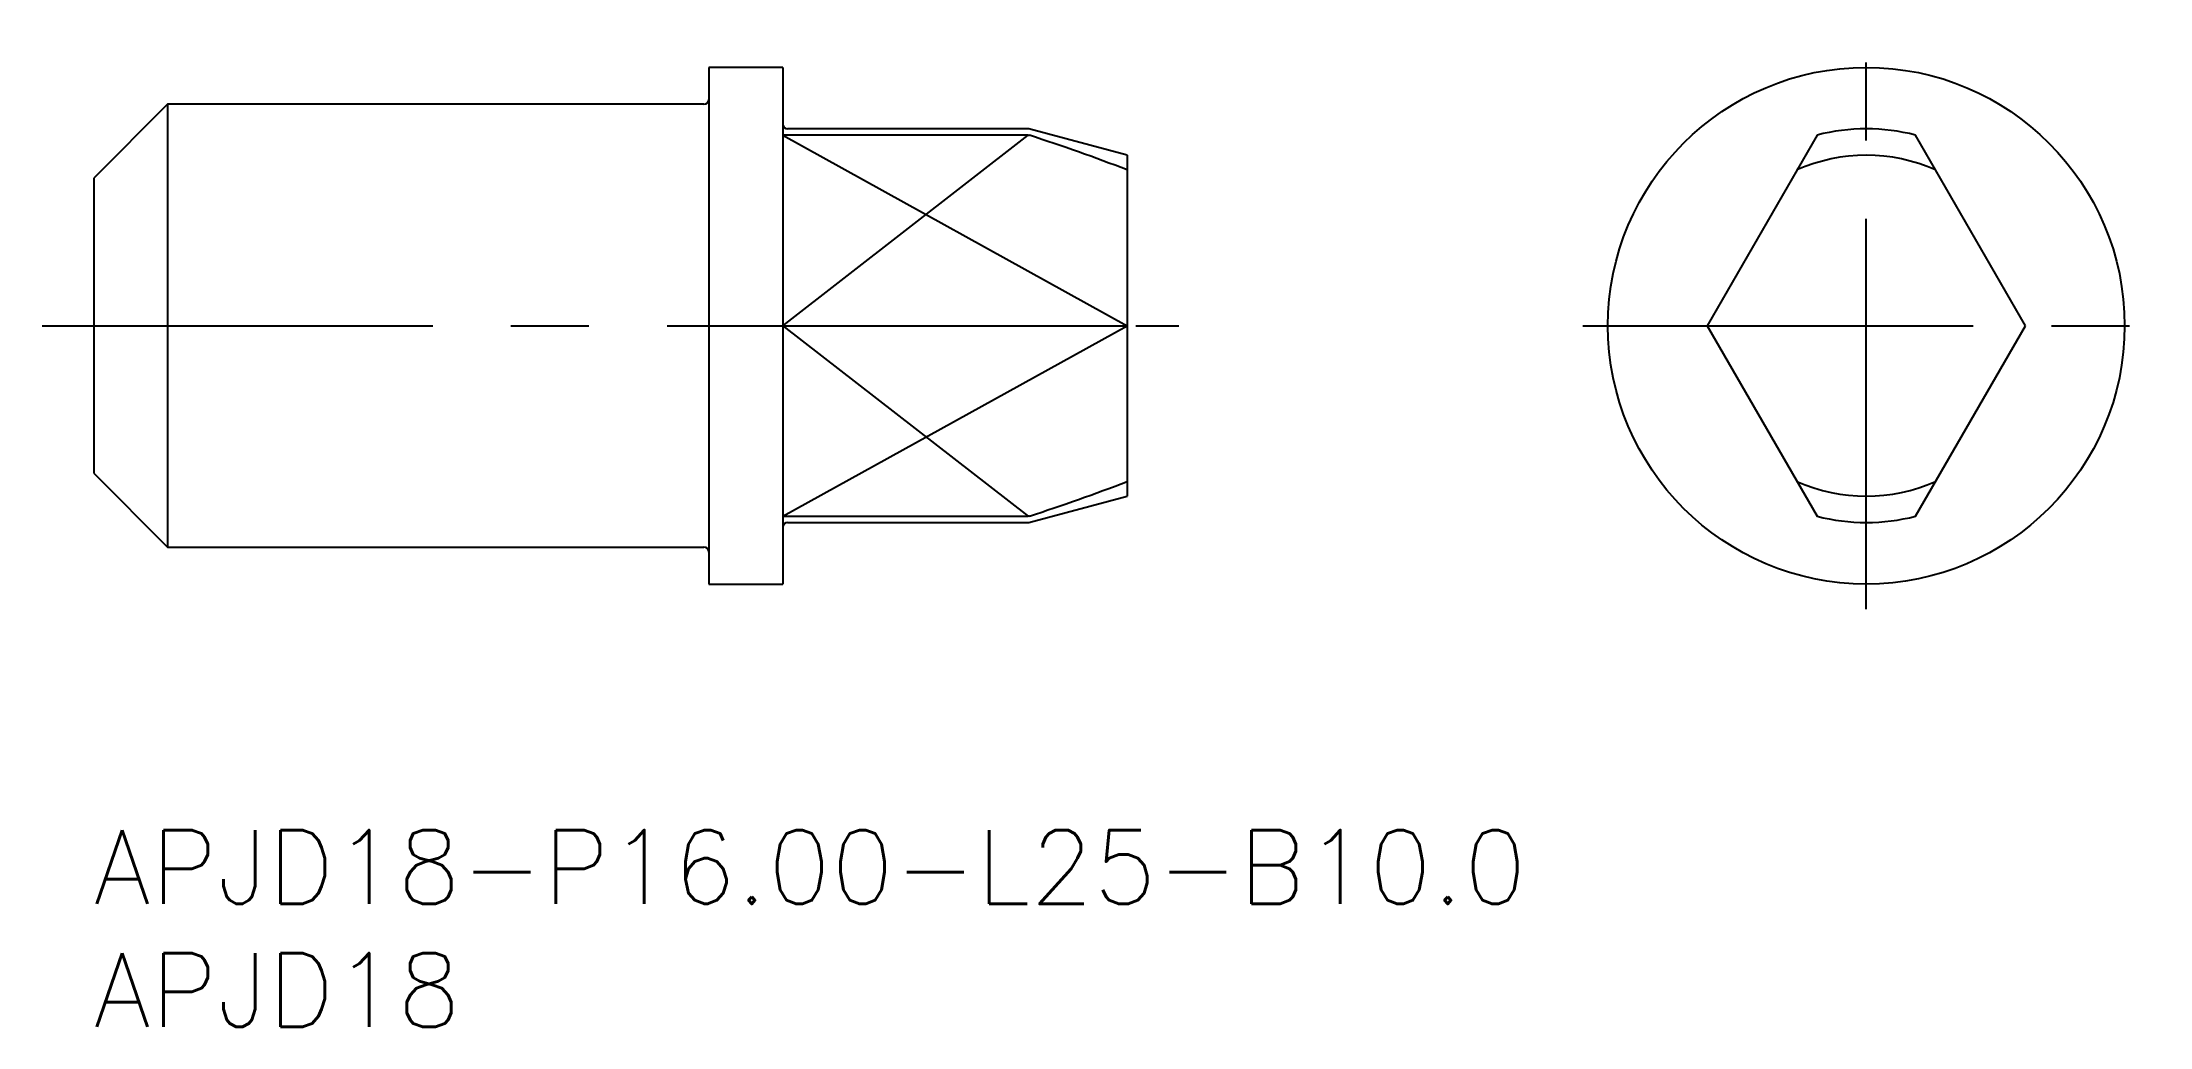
# Model space of a CAD drawing. Extents: x -2.1 to 83.6, y -8 to 32.
import ezdxf

# ---------------------------------------------------------------- set-up
doc = ezdxf.new("R2010")
doc.units = 0
doc.header["$LTSCALE"] = 0.5
doc.linetypes.add('CENTER', pattern=[50.8, 31.75, -6.35, 6.35, -6.35])
for name, color, linetype in [('MSM_CENTER', 1, 'CENTER'), ('MSM_CONTINUOUS', 7, 'CONTINUOUS'), ('MSM_NARROW', 5, 'CONTINUOUS'), ('MSM_PART_NUMBER', 7, 'CONTINUOUS')]:
    doc.layers.add(name, color=color, linetype=linetype)
doc.styles.get("Standard").update_dxf_attribs({"font": 'txt.shx', "height": 3, "bigfont": 'bigfont.shx'})

# ---------------------------------------------------------------- blocks, each defined once
blk = doc.blocks.new('*U2')
at = {"layer": 'MSM_PART_NUMBER'}
blk.add_text('APJD18-P16.00-L25-B10.0', height=3, dxfattribs=at).set_placement((0, -3))
blk = doc.blocks.new('*U3')
at = {"layer": 'MSM_PART_NUMBER'}
blk.add_text('APJD18', height=3, dxfattribs=at).set_placement((0, -8))

msp = doc.modelspace()

# ---------------------------------------------------------------- linework, layer by layer
at = {"layer": 'MSM_CENTER'}
for p, q in [((72.041, 8.975), (72.041, 32.025)), ((-2.1, 20.5), (44.1, 20.5)), ((60.516, 20.5), (83.566, 20.5))]:
    msp.add_line(p, q, dxfattribs=at)
at = {"layer": 'MSM_CONTINUOUS'}
for p, q in [((28, 31), (25, 31)), ((25, 31), (25, 10)), ((28, 31), (28, 10)), ((3, 29.5), (0, 26.5)), ((24.8, 29.5), (3, 29.5)), ((3, 29.5), (3, 11.5)), ((38, 28.5), (28.2, 28.5)), ((42, 27.428), (38, 28.5)), ((37.974, 28.246), (28, 28.246)), ((37.974, 28.246), (38.025, 28.238)), ((42, 27.428), (42, 13.572)), ((70.041, 28.246), (65.569, 20.5)), ((78.513, 20.5), (74.041, 28.246)), ((0, 26.5), (0, 14.5)), ((28, 20.5), (42, 20.5)), ((65.569, 20.5), (70.041, 12.754)), ((74.041, 12.754), (78.513, 20.5)), ((0, 14.5), (3, 11.5)), ((38, 12.5), (42, 13.572)), ((28, 12.754), (37.974, 12.754)), ((28.2, 12.5), (38, 12.5)), ((38.025, 12.762), (37.974, 12.754)), ((3, 11.5), (24.8, 11.5)), ((25, 10), (28, 10))]:
    msp.add_line(p, q, dxfattribs=at)
msp.add_circle((72.041, 20.5), 10.5, dxfattribs=at)
for centre, radius, start, end in [((24.8, 29.7), 0.2, 270, 0), ((28.2, 28.7), 0.2, 180, 270), ((72.041, 20.5), 8, 75.52249, 104.47751), ((15.289, -42.288), 74.1, 68.87111, 72.13173), ((72.041, 20.5), 6.928, 66, 114), ((15.962, 81.381), 72.078, 287.82425, 291.1764), ((72.041, 20.5), 6.928, 246, 294), ((28.2, 12.3), 0.2, 90, 180), ((72.041, 20.5), 8, 255.52249, 284.47751), ((24.8, 11.3), 0.2, 0, 90)]:
    msp.add_arc(centre, radius, start, end, dxfattribs=at)
at = {"layer": 'MSM_NARROW'}
for p, q in [((28, 20.5), (37.974, 28.246)), ((28, 28.246), (42, 20.5)), ((28, 20.5), (37.974, 12.754)), ((28, 12.754), (42, 20.5))]:
    msp.add_line(p, q, dxfattribs=at)

# ---------------------------------------------------------------- block references
at = {"layer": 'MSM_CONTINUOUS'}
for name in ['*U2', '*U3']:
    msp.add_blockref(name, (0, 0), dxfattribs=at)

doc.saveas('drawing.dxf')
